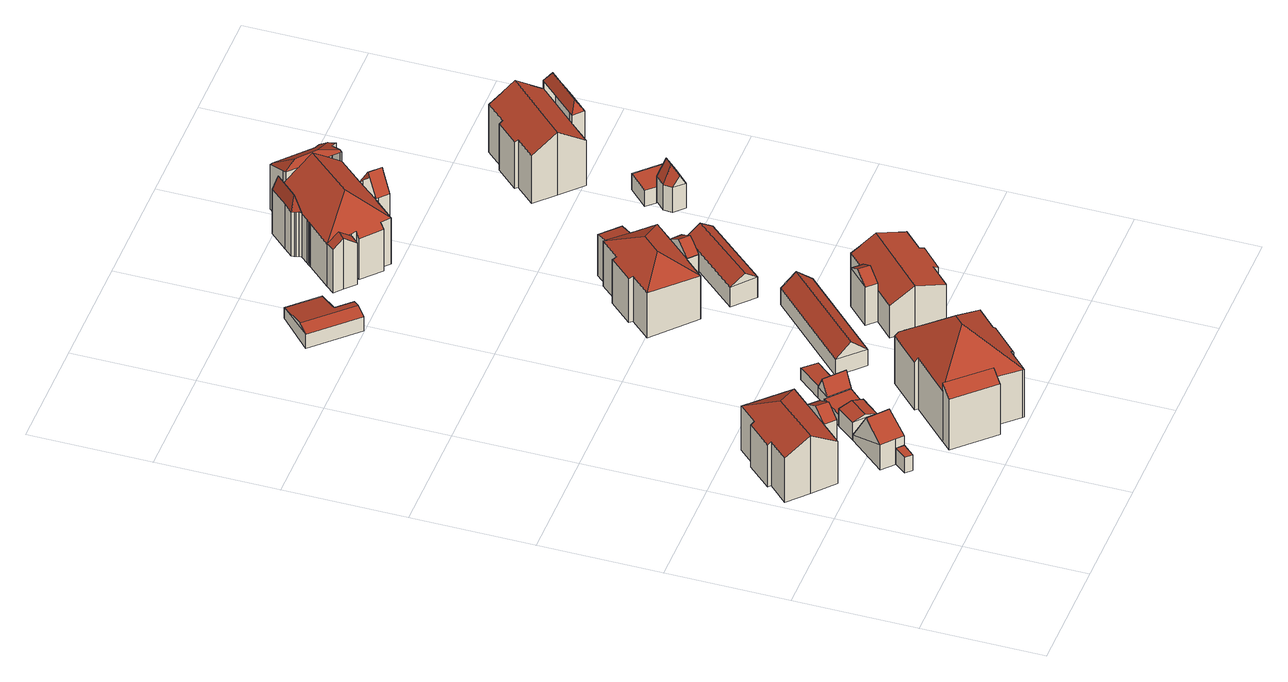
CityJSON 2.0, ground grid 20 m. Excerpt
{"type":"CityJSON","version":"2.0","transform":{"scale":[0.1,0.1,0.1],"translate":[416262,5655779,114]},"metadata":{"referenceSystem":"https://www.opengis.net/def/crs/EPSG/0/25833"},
"CityObjects":{
"building1":{"type":"Building","attributes":{"Gemeindeschluessel":14612000,"Geometrietyp2DReferenz":"3000","function":"31001_9998","roofType":"9999"},"children":["building1-1","building1-2"]},
"building1-1":{"type":"BuildingPart","attributes":{"Dachtyp_tdc":"tdcHipAndGableRoof","Dachneigung":31.6,"QualitaetDacherkennung":62,"Geometrietyp2DReferenz":"3000","measuredHeight":11.06,"roofType":"5000"},"parents":["building1"],"geometry":[{"type":"MultiSurface","lod":"2","boundaries":[[[0,1,2,3]],[[1,4,5,2]],[[4,6,7,5]],[[6,8,9,7]],[[8,10,11,9]],[[10,12,13,11]],[[12,14,15,13]],[[14,16,17,15]],[[16,18,19,17]],[[18,20,21,19]],[[18,16,22]],[[16,14,12,10,8,6,4,22]],[[4,1,0,23,20,18,22]],[[3,2,5,7,9,11,13,15,17,19,21]]],"semantics":{"surfaces":[{"type":"WallSurface"},{"type":"RoofSurface"},{"type":"GroundSurface"}],"values":[0,0,0,0,0,0,0,0,0,0,1,1,1,2]}}]},
"building1-2":{"type":"BuildingPart","attributes":{"Dachtyp_tdc":"tdcGableRoof","Dachneigung":33.04,"QualitaetDacherkennung":52,"Geometrietyp2DReferenz":"3000","measuredHeight":10,"roofType":"3100"},"parents":["building1"],"geometry":[{"type":"MultiSurface","lod":"2","boundaries":[[[20,24,25,26]],[[27,25,24,28]],[[24,20,23,28]],[[26,25,27]],[[29,30,3,21]],[[20,26,29,21]],[[26,27,30,29]],[[27,28,3,30]],[[28,0,3]]],"semantics":{"surfaces":[{"type":"RoofSurface"},{"type":"WallSurface"},{"type":"GroundSurface"}],"values":[0,0,1,1,2,1,1,1,1]}}]},
"building2":{"type":"Building","attributes":{"Dachtyp_tdc":"tdcPolyFlatRoof","Gemeindeschluessel":14612000,"Dachneigung":0,"QualitaetDacherkennung":2,"Geometrietyp2DReferenz":"3000","measuredHeight":3,"function":"31001_9998","roofType":"1000"},"geometry":[{"type":"Solid","lod":"2","boundaries":[[[[31,32,33,34]],[[32,35,36,33]],[[35,37,38,36]],[[37,31,34,38]],[[37,35,32,31]],[[34,33,36,38]]]],"semantics":{"surfaces":[{"type":"WallSurface"},{"type":"RoofSurface"},{"type":"GroundSurface"}],"values":[[0,0,0,0,1,2]]}}]},
"building3":{"type":"Building","attributes":{"Dachtyp_tdc":"tdcFreeFormRoof","Gemeindeschluessel":14612000,"Dachneigung":57.59,"QualitaetDacherkennung":3,"Geometrietyp2DReferenz":"3000","measuredHeight":6.97,"function":"31001_9998","roofType":"5000"},"geometry":[{"type":"Solid","lod":"2","boundaries":[[[[39,40,41,42]],[[40,43,44,41]],[[43,45,46,44]],[[45,47,48,46]],[[47,39,42,48]],[[49,47,45,50]],[[39,49,50,43,40]],[[45,43,50]],[[39,47,49]],[[42,41,44,46,48]]]],"semantics":{"surfaces":[{"type":"WallSurface"},{"type":"RoofSurface"},{"type":"GroundSurface"}],"values":[[0,0,0,0,0,1,1,0,0,2]]}}]},
"building4":{"type":"Building","attributes":{"Dachtyp_tdc":"tdcGableRoof","Gemeindeschluessel":14612000,"Dachneigung":16.33,"QualitaetDacherkennung":66,"Geometrietyp2DReferenz":"3000","measuredHeight":3.98,"function":"31001_9998","roofType":"3100"},"geometry":[{"type":"Solid","lod":"2","boundaries":[[[[51,52,53,46]],[[52,54,55,53]],[[54,56,48,55]],[[56,51,46,48]],[[54,52,57]],[[51,56,58]],[[52,51,58,57]],[[56,54,57,58]],[[46,53,55,48]]]],"semantics":{"surfaces":[{"type":"WallSurface"},{"type":"RoofSurface"},{"type":"GroundSurface"}],"values":[[0,0,0,0,0,0,1,1,2]]}}]},
"building5":{"type":"Building","attributes":{"Dachtyp_tdc":"tdcPolyFlatRoof","Gemeindeschluessel":14612000,"Dachneigung":0,"QualitaetDacherkennung":51,"Geometrietyp2DReferenz":"3000","measuredHeight":2.05,"function":"31001_9998","roofType":"1000"},"geometry":[{"type":"Solid","lod":"2","boundaries":[[[[59,60,61,62,63,64]],[[65,66,67,68,69,70]],[[59,64,65,70]],[[64,63,66,65]],[[63,62,67,66]],[[62,61,68,67]],[[61,60,69,68]],[[60,59,70,69]]]],"semantics":{"surfaces":[{"type":"RoofSurface"},{"type":"GroundSurface"},{"type":"WallSurface"}],"values":[[0,1,2,2,2,2,2,2]]}}]},
"building6":{"type":"Building","attributes":{"Gemeindeschluessel":14612000,"Geometrietyp2DReferenz":"3000","function":"31001_9998","roofType":"9999"},"children":["building6-1","building6-2"]},
"building6-1":{"type":"BuildingPart","attributes":{"Dachtyp_tdc":"tdcHipRoof","Dachneigung":42.13,"QualitaetDacherkennung":65,"Geometrietyp2DReferenz":"3000","measuredHeight":15.61,"roofType":"3200"},"parents":["building6"],"geometry":[{"type":"MultiSurface","lod":"2","boundaries":[[[71,72,73,74,75,76,77,78]],[[79,80,81,82,83,78,77]],[[84,85,86,87,88,89,90,91,92,93,94,95,96,97,98,99,100,101,102,103]],[[80,79,85,84]],[[79,104,86,85]],[[104,105,87,86]],[[105,106,88,87]],[[106,107,89,88]],[[107,108,90,89]],[[108,109,91,90]],[[109,110,92,91]],[[110,76,93,92]],[[76,75,94,93]],[[75,74,95,94]],[[74,73,96,95]],[[73,72,97,96]],[[72,71,98,97]],[[71,111,99,98]],[[111,112,100,99]],[[83,82,102,101]],[[82,81,103,102]],[[81,80,84,103]],[[83,112,111,71,78]],[[76,110,109,108,107,106,105,104,79,77]]],"semantics":{"surfaces":[{"type":"RoofSurface"},{"type":"GroundSurface"},{"type":"WallSurface"}],"values":[0,0,1,2,2,2,2,2,2,2,2,2,2,2,2,2,2,2,2,2,2,2,0,0]}}]},
"building6-2":{"type":"BuildingPart","attributes":{"Dachtyp_tdc":"tdcPolyFlatRoof","Dachneigung":36.96,"QualitaetDacherkennung":52,"Geometrietyp2DReferenz":"3000","measuredHeight":11.34,"roofType":"2100"},"parents":["building6"],"geometry":[{"type":"MultiSurface","lod":"2","boundaries":[[[113,114,83,101,115]],[[116,117,118,100,112]],[[117,119,120,118]],[[119,113,115,120]],[[119,117,116,114,113]],[[115,101,100,118,120]]],"semantics":{"surfaces":[{"type":"WallSurface"},{"type":"RoofSurface"},{"type":"GroundSurface"}],"values":[0,0,0,0,1,2]}}]},
"building7":{"type":"Building","attributes":{"Dachtyp_tdc":"tdcFreeFormRoof","Gemeindeschluessel":14612000,"Dachneigung":63.8,"QualitaetDacherkennung":16,"Geometrietyp2DReferenz":"3000","measuredHeight":4.67,"function":"31001_9998","roofType":"5000"},"geometry":[{"type":"Solid","lod":"2","boundaries":[[[[121,122,123]],[[123,124,121]],[[125,124,123]],[[124,125,126]],[[124,126,127]],[[121,124,127,122]],[[128,129,130,131,132]],[[122,127,128,132]],[[127,126,129,128]],[[126,125,130,129]],[[125,123,131,130]],[[123,122,132,131]]]],"semantics":{"surfaces":[{"type":"WallSurface"},{"type":"RoofSurface"},{"type":"GroundSurface"}],"values":[[0,1,1,1,0,1,2,0,0,0,0,0]]}}]},
"building8":{"type":"Building","attributes":{"Dachtyp_tdc":"tdcPolyFlatRoof","Gemeindeschluessel":14612000,"Dachneigung":4.77,"QualitaetDacherkennung":57,"Geometrietyp2DReferenz":"3000","measuredHeight":2.24,"function":"31001_9998","roofType":"2100"},"geometry":[{"type":"Solid","lod":"2","boundaries":[[[[133,134,129,130]],[[134,135,136,129]],[[135,137,138,136]],[[137,133,130,138]],[[137,135,134,133]],[[130,129,136,138]]]],"semantics":{"surfaces":[{"type":"WallSurface"},{"type":"RoofSurface"},{"type":"GroundSurface"}],"values":[[0,0,0,0,1,2]]}}]},
"building9":{"type":"Building","attributes":{"Dachtyp_tdc":"tdcFreeFormRoof","Gemeindeschluessel":14612000,"Dachneigung":14.15,"QualitaetDacherkennung":34,"Geometrietyp2DReferenz":"3000","measuredHeight":3.37,"function":"31001_9998","roofType":"5000"},"geometry":[{"type":"Solid","lod":"2","boundaries":[[[[139,140,141,142]],[[140,143,144,141]],[[143,145,146,144]],[[145,147,148,146]],[[147,149,150,148]],[[149,139,142,150]],[[143,151,152,145]],[[151,140,139,149,147,152]],[[147,145,152]],[[143,140,151]],[[142,141,144,146,148,150]]]],"semantics":{"surfaces":[{"type":"WallSurface"},{"type":"RoofSurface"},{"type":"GroundSurface"}],"values":[[0,0,0,0,0,0,1,1,0,0,2]]}}]},
"building10":{"type":"Building","attributes":{"Dachtyp_tdc":"tdcGableRoof","Gemeindeschluessel":14612000,"Dachneigung":41.68,"QualitaetDacherkennung":82,"Geometrietyp2DReferenz":"3000","measuredHeight":5.57,"function":"31001_9998","roofType":"3100"},"geometry":[{"type":"Solid","lod":"2","boundaries":[[[[153,154,155,156]],[[154,157,158,155]],[[157,159,160,158]],[[159,153,156,160]],[[157,154,161]],[[153,159,162]],[[154,153,162,161]],[[159,157,161,162]],[[156,155,158,160]]]],"semantics":{"surfaces":[{"type":"WallSurface"},{"type":"RoofSurface"},{"type":"GroundSurface"}],"values":[[0,0,0,0,0,0,1,1,2]]}}]},
"building11":{"type":"Building","attributes":{"Gemeindeschluessel":14612000,"Geometrietyp2DReferenz":"3000","function":"31001_9998","roofType":"9999"},"children":["building11-1","building11-2","building11-3"]},
"building11-1":{"type":"BuildingPart","attributes":{"Dachtyp_tdc":"tdcGableRoof","Dachneigung":34.33,"QualitaetDacherkennung":53,"Geometrietyp2DReferenz":"3000","measuredHeight":10.23,"roofType":"3100"},"parents":["building11"],"geometry":[{"type":"MultiSurface","lod":"2","boundaries":[[[163,164,165,166]],[[164,167,168,165]],[[167,169,170,168]],[[169,171,172,170]],[[171,173,174,175,172]],[[163,166,176]],[[163,177,178,179,164]],[[180,181,178,177,182]],[[171,180,182,173]],[[173,182,177,163]],[[169,181,180,171]],[[167,179,178,181,169]],[[164,179,167]],[[165,168,170,172,175,166]]],"semantics":{"surfaces":[{"type":"WallSurface"},{"type":"RoofSurface"},{"type":"GroundSurface"}],"values":[0,0,0,0,0,0,1,1,0,0,0,0,0,2]}}]},
"building11-2":{"type":"BuildingPart","attributes":{"Dachtyp_tdc":"tdcHipRoof","Dachneigung":30.06,"QualitaetDacherkennung":67,"Geometrietyp2DReferenz":"3000","measuredHeight":11.32,"roofType":"3200"},"parents":["building11"],"geometry":[{"type":"MultiSurface","lod":"2","boundaries":[[[183,184,185,186]],[[184,187,188,185]],[[187,189,190,188]],[[189,191,190]],[[192,193,194,195]],[[193,176,166,194]],[[174,196,197,175]],[[196,198,199,197]],[[198,200,201,199]],[[200,202,203,201]],[[202,204,205,203]],[[204,183,186,205]],[[200,198,206]],[[193,192,189,187,207]],[[198,196,174,176,193,207,206]],[[187,184,183,204,202,200,206,207]],[[186,185,188,190,195,194,166,175,197,199,201,203,205]]],"semantics":{"surfaces":[{"type":"WallSurface"},{"type":"RoofSurface"},{"type":"GroundSurface"}],"values":[0,0,0,0,0,0,0,0,0,0,0,0,1,1,1,1,2]}}]},
"building11-3":{"type":"BuildingPart","attributes":{"Dachtyp_tdc":"tdcPolyFlatRoof","Dachneigung":13.02,"QualitaetDacherkennung":56,"Geometrietyp2DReferenz":"3000","measuredHeight":8.44,"roofType":"2100"},"parents":["building11"],"geometry":[{"type":"MultiSurface","lod":"2","boundaries":[[[208,192,195,209]],[[191,210,211,190]],[[210,208,209,211]],[[210,191,192,208]],[[209,195,190,211]]],"semantics":{"surfaces":[{"type":"WallSurface"},{"type":"RoofSurface"},{"type":"GroundSurface"}],"values":[0,0,0,1,2]}}]},
"building12":{"type":"Building","attributes":{"Gemeindeschluessel":14612000,"Geometrietyp2DReferenz":"3000","function":"31001_9998","roofType":"9999"},"children":["building12-1","building12-2","building12-3"]},
"building12-1":{"type":"BuildingPart","attributes":{"Dachtyp_tdc":"tdcGableRoof","Dachneigung":17.04,"QualitaetDacherkennung":27,"Geometrietyp2DReferenz":"3000","measuredHeight":8.6,"roofType":"3100"},"parents":["building12"],"geometry":[{"type":"MultiSurface","lod":"2","boundaries":[[[212,213,214,215]],[[213,216,217,214]],[[216,218,217]],[[219,220,221]],[[219,222,223,220]],[[222,224,225,223]],[[224,226,227,225]],[[226,228,229,227]],[[228,230,231,229]],[[230,232,233,231]],[[232,234,235,233]],[[234,236,237,235]],[[236,238,239,237]],[[234,232,230,228,226,224,222,219,240]],[[240,216,213,212,238,236,234]],[[215,214,217,241,220,223,225,227,229,231,233,235,237,239]]],"semantics":{"surfaces":[{"type":"WallSurface"},{"type":"RoofSurface"},{"type":"GroundSurface"}],"values":[0,0,0,0,0,0,0,0,0,0,0,0,0,1,1,2]}}]},
"building12-2":{"type":"BuildingPart","attributes":{"Dachtyp_tdc":"tdcFreeFormRoof","Dachneigung":39.77,"QualitaetDacherkennung":14,"Geometrietyp2DReferenz":"3000","measuredHeight":5.19,"roofType":"5000"},"parents":["building12"],"geometry":[{"type":"MultiSurface","lod":"2","boundaries":[[[242,243,244,245]],[[243,246,247,244]],[[246,221,220,247]],[[218,248,249,217]],[[248,242,245,249]],[[221,246,250]],[[246,243,242,248,251,250]],[[248,218,251]],[[218,252,221,250,251]],[[245,244,247,220,241,217,249]]],"semantics":{"surfaces":[{"type":"WallSurface"},{"type":"RoofSurface"},{"type":"GroundSurface"}],"values":[0,0,0,0,0,1,1,1,1,2]}}]},
"building12-3":{"type":"BuildingPart","attributes":{"Dachtyp_tdc":"tdcGableRoof","Dachneigung":33.16,"QualitaetDacherkennung":61,"Geometrietyp2DReferenz":"3000","measuredHeight":8.9,"roofType":"3100"},"parents":["building12"],"geometry":[{"type":"MultiSurface","lod":"2","boundaries":[[[253,254,212,215,255]],[[256,257,258,239,238]],[[257,253,255,258]],[[256,254,259]],[[253,257,260]],[[254,253,260,259]],[[257,256,259,260]],[[255,215,239,258]]],"semantics":{"surfaces":[{"type":"WallSurface"},{"type":"RoofSurface"},{"type":"GroundSurface"}],"values":[0,0,0,0,0,1,1,2]}}]},
"building13":{"type":"Building","attributes":{"Dachtyp_tdc":"tdcGableRoof","Gemeindeschluessel":14612000,"Dachneigung":34.49,"QualitaetDacherkennung":76,"Geometrietyp2DReferenz":"3000","measuredHeight":5.52,"function":"31001_9998","roofType":"3100"},"geometry":[{"type":"Solid","lod":"2","boundaries":[[[[261,262,263,264]],[[262,265,266,263]],[[265,267,268,266]],[[267,261,264,268]],[[265,262,269]],[[261,267,270]],[[262,261,270,269]],[[267,265,269,270]],[[264,263,266,268]]]],"semantics":{"surfaces":[{"type":"WallSurface"},{"type":"RoofSurface"},{"type":"GroundSurface"}],"values":[[0,0,0,0,0,0,1,1,2]]}}]},
"building14":{"type":"Building","attributes":{"Gemeindeschluessel":14612000,"Geometrietyp2DReferenz":"3000","function":"31001_9998","roofType":"9999"},"children":["building14-1","building14-2","building14-3","building14-4","building14-5"]},
"building14-1":{"type":"BuildingPart","attributes":{"Dachtyp_tdc":"tdcGableRoof","Dachneigung":36.87,"QualitaetDacherkennung":48,"Geometrietyp2DReferenz":"3000","measuredHeight":9.76,"roofType":"3100"},"parents":["building14"],"geometry":[{"type":"MultiSurface","lod":"2","boundaries":[[[271,272,273,274]],[[272,275,276,273]],[[275,277,278,276]],[[277,279,280,278]],[[275,272,271,281,282]],[[282,279,277,275]],[[283,274,273,276,278,280]]],"semantics":{"surfaces":[{"type":"WallSurface"},{"type":"RoofSurface"},{"type":"GroundSurface"}],"values":[0,0,0,0,1,1,2]}}]},
"building14-2":{"type":"BuildingPart","attributes":{"Dachtyp_tdc":"tdcFreeFormRoof","Dachneigung":77.01,"QualitaetDacherkennung":17,"Geometrietyp2DReferenz":"3000","measuredHeight":11.33,"roofType":"5000"},"parents":["building14"],"geometry":[{"type":"MultiSurface","lod":"2","boundaries":[[[284,285,286,287]],[[285,288,289,286]],[[288,290,291,289]],[[290,292,293,291]],[[292,294,295,293]],[[294,296,295]],[[297,298,299,300,301]],[[298,302,303,299]],[[302,284,287,303]],[[297,294,304,305]],[[294,292,290,304]],[[290,288,285,305,304]],[[285,284,302,298,297,305]],[[287,286,289,291,293,295,300,299,303]]],"semantics":{"surfaces":[{"type":"WallSurface"},{"type":"RoofSurface"},{"type":"GroundSurface"}],"values":[0,0,0,0,0,0,0,0,0,1,1,1,1,2]}}]},
"building14-3":{"type":"BuildingPart","attributes":{"Dachtyp_tdc":"tdcGableRoof","Dachneigung":56.95,"QualitaetDacherkennung":45,"Geometrietyp2DReferenz":"3000","measuredHeight":12.8,"roofType":"3100"},"parents":["building14"],"geometry":[{"type":"MultiSurface","lod":"2","boundaries":[[[306,307,308,309]],[[307,310,311,308]],[[310,312,313,311]],[[312,314,315,313]],[[314,316,317,315]],[[316,318,319,317]],[[318,320,321,322,319]],[[323,324,325,326]],[[323,306,309,324]],[[327,320,318,316,314,312]],[[312,310,307,306,323,326,327]],[[309,308,311,313,315,317,319,322,328,325,324]]],"semantics":{"surfaces":[{"type":"WallSurface"},{"type":"RoofSurface"},{"type":"GroundSurface"}],"values":[0,0,0,0,0,0,0,0,0,1,1,2]}}]},
"building14-4":{"type":"BuildingPart","attributes":{"Dachtyp_tdc":"tdcFreeFormRoof","Dachneigung":36.22,"QualitaetDacherkennung":36,"Geometrietyp2DReferenz":"3000","measuredHeight":11.36,"roofType":"5000"},"parents":["building14"],"geometry":[{"type":"MultiSurface","lod":"2","boundaries":[[[329,330,331,332]],[[330,333,334,331]],[[333,335,336,334]],[[335,337,338,339,336]],[[340,341,342,343,344]],[[341,345,346,342]],[[345,347,348,346]],[[347,349,350,348]],[[349,351,352,350]],[[351,329,332,352]],[[347,345,341,340,353]],[[335,333,330,329,354]],[[340,355,356,357,337,335,354,353]],[[329,351,349,347,353,354]],[[332,331,334,336,339,358,343,342,346,348,350,352]]],"semantics":{"surfaces":[{"type":"WallSurface"},{"type":"RoofSurface"},{"type":"GroundSurface"}],"values":[0,0,0,0,0,0,0,0,0,0,1,1,1,1,2]}}]},
"building14-5":{"type":"BuildingPart","attributes":{"Dachtyp_tdc":"tdcHipAndGableRoof","Dachneigung":36.65,"QualitaetDacherkennung":64,"Geometrietyp2DReferenz":"3000","measuredHeight":12.59,"roofType":"5000"},"parents":["building14"],"geometry":[{"type":"MultiSurface","lod":"2","boundaries":[[[359,360,361,362]],[[360,301,300,361]],[[296,344,343,295]],[[338,326,325,339]],[[321,363,364,322]],[[363,365,366,364]],[[365,367,368,366]],[[367,369,370,368]],[[371,359,362,372]],[[369,373,374,370]],[[373,375,271,274,374]],[[376,377,378,280]],[[377,371,372,378]],[[376,379,281,375,373,369,367,365,363,380]],[[363,321,381,326,338,357,382,380]],[[382,355,344,296,301,360,359,371,377,376,380]],[[372,362,361,300,295,343,358,339,325,328,322,364,366,368,370,374,274,283,280,378]]],"semantics":{"surfaces":[{"type":"WallSurface"},{"type":"RoofSurface"},{"type":"GroundSurface"}],"values":[0,0,0,0,0,0,0,0,0,0,0,0,0,1,1,1,2]}}]},
"building15":{"type":"Building","attributes":{"Dachtyp_tdc":"tdcFreeFormRoof","Gemeindeschluessel":14612000,"Dachneigung":60.68,"QualitaetDacherkennung":16,"Geometrietyp2DReferenz":"3000","measuredHeight":7.72,"function":"31001_9998","roofType":"5000"},"geometry":[{"type":"Solid","lod":"2","boundaries":[[[[383,384,385,386]],[[384,387,388,385]],[[387,389,390,388]],[[389,391,392,390]],[[391,383,386,392]],[[393,391,389]],[[394,395,393,389,387]],[[394,387,384]],[[395,394,384,383]],[[393,395,383,391]],[[386,385,388,390,392]]]],"semantics":{"surfaces":[{"type":"WallSurface"},{"type":"RoofSurface"},{"type":"GroundSurface"}],"values":[[0,0,0,0,0,0,1,0,1,1,2]]}}]},
"building16":{"type":"Building","attributes":{"Gemeindeschluessel":14612000,"Dachtyp_tdc":"tdcPolyFlatRoof","Dachneigung":0,"QualitaetDacherkennung":66,"Geometrietyp2DReferenz":"3000","measuredHeight":3.01,"function":"31001_9998","roofType":"1000"},"geometry":[{"type":"Solid","lod":"2","boundaries":[[[[396,397,398,399]],[[397,400,401,398]],[[400,402,403,401]],[[402,404,405,403]],[[404,406,407,405]],[[406,396,399,407]],[[406,404,402,400,397,396]],[[399,398,401,403,405,407]]]],"semantics":{"surfaces":[{"type":"WallSurface"},{"type":"RoofSurface"},{"type":"GroundSurface"}],"values":[[0,0,0,0,0,0,1,2]]}}]},
"building17":{"type":"Building","attributes":{"Gemeindeschluessel":14612000,"Geometrietyp2DReferenz":"3000","function":"31001_9998","roofType":"9999"},"children":["building17-1","building17-2","building17-3"]},
"building17-1":{"type":"BuildingPart","attributes":{"Dachtyp_tdc":"tdcFreeFormRoof","Dachneigung":60.05,"QualitaetDacherkennung":15,"Geometrietyp2DReferenz":"3000","measuredHeight":12.21,"roofType":"5000"},"parents":["building17"],"geometry":[{"type":"MultiSurface","lod":"2","boundaries":[[[408,409,410,411]],[[409,412,413,410]],[[412,414,415,413]],[[414,416,417,418,415]],[[419,420,421]],[[419,408,411,420]],[[416,414,422]],[[414,412,409,423,422]],[[409,408,419,423]],[[419,416,422,423]],[[411,410,413,415,418,420]]],"semantics":{"surfaces":[{"type":"WallSurface"},{"type":"RoofSurface"},{"type":"GroundSurface"}],"values":[0,0,0,0,0,0,1,1,1,1,2]}}]},
"building17-2":{"type":"BuildingPart","attributes":{"Dachtyp_tdc":"tdcGableRoof","Dachneigung":36.41,"QualitaetDacherkennung":51,"Geometrietyp2DReferenz":"3000","measuredHeight":12.16,"roofType":"3100"},"parents":["building17"],"geometry":[{"type":"MultiSurface","lod":"2","boundaries":[[[417,424,425,418]],[[424,426,427,425]],[[426,428,429,427]],[[428,430,431,429]],[[430,432,433,431]],[[432,434,435,433]],[[434,436,437,435]],[[436,438,439,437]],[[438,440,441,442,439]],[[443,444,445]],[[443,421,420,444]],[[446,440,438,436,434,432,430,428,426]],[[426,424,417,421,443,446]],[[420,418,425,427,429,431,433,435,437,439,442,447,444]]],"semantics":{"surfaces":[{"type":"WallSurface"},{"type":"RoofSurface"},{"type":"GroundSurface"}],"values":[0,0,0,0,0,0,0,0,0,0,0,1,1,2]}}]},
"building17-3":{"type":"BuildingPart","attributes":{"Dachtyp_tdc":"tdcFreeFormRoof","Dachneigung":50.32,"QualitaetDacherkennung":19,"Geometrietyp2DReferenz":"3000","measuredHeight":5.52,"roofType":"5000"},"parents":["building17"],"geometry":[{"type":"MultiSurface","lod":"2","boundaries":[[[448,449,450,451]],[[449,452,453,450]],[[452,445,444,453]],[[441,454,455,442]],[[454,448,451,455]],[[445,452,456]],[[452,449,448,454,457,456]],[[454,441,457]],[[441,458,445,456,457]],[[451,450,453,444,447,442,455]]],"semantics":{"surfaces":[{"type":"WallSurface"},{"type":"RoofSurface"},{"type":"GroundSurface"}],"values":[0,0,0,0,0,1,1,1,1,2]}}]}
},
"vertices":[
[103,251,89],[74,220,89],[74,220,7],[103,251,7],[40,251,118],[40,251,7],[8,281,92],[8,281,7],[38,312,92],[38,312,7],[33,316,88],[33,316,7],[69,355,88],[69,355,7],[74,351,92],[74,351,7],[102,381,92],[102,381,7],[168,320,89],[168,320,7],[140,290,89],[140,290,7],[103,319,118],[130,279,89],
[121,270,107],[136,255,107],[155,276,89],[119,237,90],[103,251,90],[155,276,7],[119,237,7],
[144,153,38],[155,143,38],[155,143,8],[144,153,8],[138,124,38],[138,124,8],[128,133,38],[128,133,8],
[155,143,56],[144,153,56],[144,153,7],[155,143,7],[124,170,56],[124,170,7],[177,231,17],[177,231,7],[208,204,17],[208,204,7],[183,176,77],[152,202,77],
[177,231,41],[201,261,41],[201,261,7],[233,234,41],[233,234,7],[208,204,41],[218,247,47],[193,217,47],
[233,234,29],[235,232,29],[263,263,29],[232,290,29],[228,293,29],[201,261,29],[201,261,8],[228,293,8],[232,290,8],[263,263,8],[235,232,8],[233,234,8],
[306,6,102],[339,39,102],[343,35,97],[388,79,97],[384,82,102],[415,112,102],[319,118,166],[303,102,166],[321,208,108],[317,213,102],[269,165,102],[273,161,108],[213,102,108],[317,213,10],[321,208,10],[330,199,10],[335,203,10],[365,172,10],[383,153,10],[379,149,10],[385,143,10],[397,131,10],[415,112,10],[384,82,10],[388,79,10],[343,35,10],[339,39,10],[306,6,10],[304,8,10],[271,42,10],[213,102,10],[273,161,10],[269,165,10],[330,199,107],[335,203,102],[365,172,100],[383,153,99],[379,149,104],[385,143,104],[397,131,103],[304,8,102],[271,42,104],
[198,87,107],[213,102,123],[198,87,10],[271,42,123],[258,29,109],[258,29,10],[256,27,107],[256,27,10],
[271,273,57],[263,263,31],[280,283,31],[240,300,57],[271,290,31],[249,310,31],[232,290,31],[232,290,10],[249,310,10],[271,290,10],[280,283,10],[263,263,10],
[271,290,30],[249,310,33],[281,348,33],[281,348,10],[304,328,30],[304,328,10],
[191,1049,33],[214,1025,33],[214,1025,3],[191,1049,3],[188,1001,30],[188,1001,3],[122,1070,30],[122,1070,3],[179,1123,23],[179,1123,3],[222,1078,23],[222,1078,3],[203,1015,37],[137,1084,37],
[305,301,43],[435,431,43],[435,431,11],[305,301,11],[472,394,42],[472,394,11],[343,264,42],[343,264,11],[453,413,66],[324,283,66],
[436,605,91],[451,592,91],[451,592,7],[436,605,7],[439,580,91],[439,580,7],[425,564,91],[425,564,7],[414,553,91],[414,553,7],[400,566,91],[400,566,90],[400,566,7],[436,605,90],[417,585,110],[432,572,110],[439,580,102],[414,553,92],[425,564,103],[400,566,92],
[363,671,91],[368,666,94],[368,666,7],[363,671,7],[396,696,94],[396,696,7],[400,693,94],[400,693,7],[400,693,92],[429,665,92],[463,634,90],[463,634,7],[429,665,7],[399,566,90],[399,566,7],[370,535,90],[370,535,7],[303,596,94],[303,596,7],[333,628,94],[333,628,7],[328,633,91],[328,633,7],[370,602,120],[397,631,120],
[447,684,86],[447,684,7],[417,712,86],[417,712,7],
[483,318,71],[514,348,71],[514,348,9],[483,318,9],[525,336,80],[525,336,9],[525,336,53],[568,291,84],[568,291,9],[568,291,53],[577,282,80],[577,282,9],[547,252,80],[547,252,9],[553,246,77],[553,246,9],[517,212,77],[517,212,9],[512,218,80],[512,218,9],[480,187,80],[480,187,9],[445,224,95],[445,224,9],[416,254,71],[416,254,9],[447,283,71],[447,283,9],[542,318,95],[542,318,9],
[555,335,52],[566,324,52],[566,324,9],[555,335,9],[583,306,53],[583,306,9],[540,351,53],[540,351,9],[572,302,61],[540,336,61],[542,318,53],
[468,333,82],[483,318,82],[468,333,9],[447,283,82],[432,298,82],[432,298,9],[465,301,98],[451,316,98],
[408,501,47],[498,601,47],[498,601,9],[408,501,9],[532,571,49],[532,571,9],[442,470,49],[442,470,9],[516,585,64],[426,484,64],
[300,1058,83],[288,1045,83],[288,1045,2],[300,1058,2],[272,1061,100],[272,1061,2],[258,1073,85],[258,1073,2],[269,1086,85],[269,1086,2],[296,1062,87],[283,1073,100],[283,1073,2],
[320,1155,87],[319,1159,87],[319,1159,2],[320,1155,2],[332,1173,88],[332,1173,2],[360,1203,87],[360,1203,2],[369,1195,87],[369,1195,2],[370,1195,87],[370,1195,2],[370,1195,85],[322,1144,87],[322,1148,88],[322,1148,2],[322,1144,2],[322,1144,85],[321,1152,87],[321,1152,2],[361,1194,115],[326,1157,115],
[413,1078,97],[427,1065,97],[427,1065,2],[413,1078,2],[418,1055,117],[418,1055,2],[412,1048,130],[412,1048,2],[409,1045,122],[409,1045,2],[397,1031,95],[397,1031,2],[383,1044,95],[383,1044,2],[380,1047,95],[380,1047,92],[380,1047,2],[415,1080,93],[415,1080,2],[412,1083,2],[412,1083,92],[395,1064,130],[395,1064,2],
[488,1159,88],[489,1146,90],[489,1146,2],[488,1159,2],[469,1146,100],[469,1146,2],[452,1128,111],[452,1128,2],[449,1124,110],[449,1124,92],[449,1124,2],[378,1188,110],[384,1194,106],[384,1194,2],[378,1188,2],[378,1188,93],[412,1224,88],[412,1224,2],[415,1221,90],[415,1221,2],[467,1172,92],[467,1172,2],[487,1172,82],[487,1172,2],[405,1183,116],[435,1157,116],[394,1173,110],[413,1157,110],[431,1140,110],[413,1157,2],
[309,1129,85],[312,1132,85],[312,1132,2],[309,1129,2],[349,1013,91],[349,1013,2],[336,1025,90],[336,1025,2],[330,1018,83],[330,1018,2],[300,1046,81],[300,1046,2],[307,1127,85],[307,1127,2],[306,1053,88],[306,1053,2],[300,1058,87],[269,1086,84],[304,1124,85],[304,1124,2],[283,1073,86],[347,1084,128],[395,1064,92],[413,1157,128],
[588,667,58],[605,683,58],[605,683,10],[588,667,10],[628,660,58],[628,660,10],[603,636,58],[603,636,10],[587,652,58],[587,652,10],[596,643,76],[616,672,87],[604,660,87],
[591,697,37],[622,728,37],[622,728,6],[591,697,6],[657,693,37],[657,693,6],[659,691,37],[659,691,6],[628,660,37],[628,660,6],[605,683,37],[605,683,6],
[707,894,107],[721,881,107],[721,881,4],[707,894,4],[692,850,107],[692,850,4],[658,814,107],[658,814,4],[642,828,107],[642,828,91],[642,828,4],[705,895,107],[705,895,4],[705,895,91],[657,829,126],[705,880,126],
[612,796,91],[612,796,4],[578,829,125],[578,829,4],[546,859,96],[546,859,4],[575,890,96],[575,890,4],[571,894,93],[571,894,4],[605,930,93],[605,930,4],[610,926,96],[610,926,4],[639,958,96],[639,958,4],[656,942,111],[656,942,48],[656,942,4],[690,909,106],[690,909,4],[690,909,48],[671,927,125],[671,927,4],
[678,946,48],[691,933,48],[691,933,4],[678,946,4],[703,923,48],[703,923,4],[668,955,48],[668,955,4],[690,922,59],[669,942,59],[671,927,48]
]}
